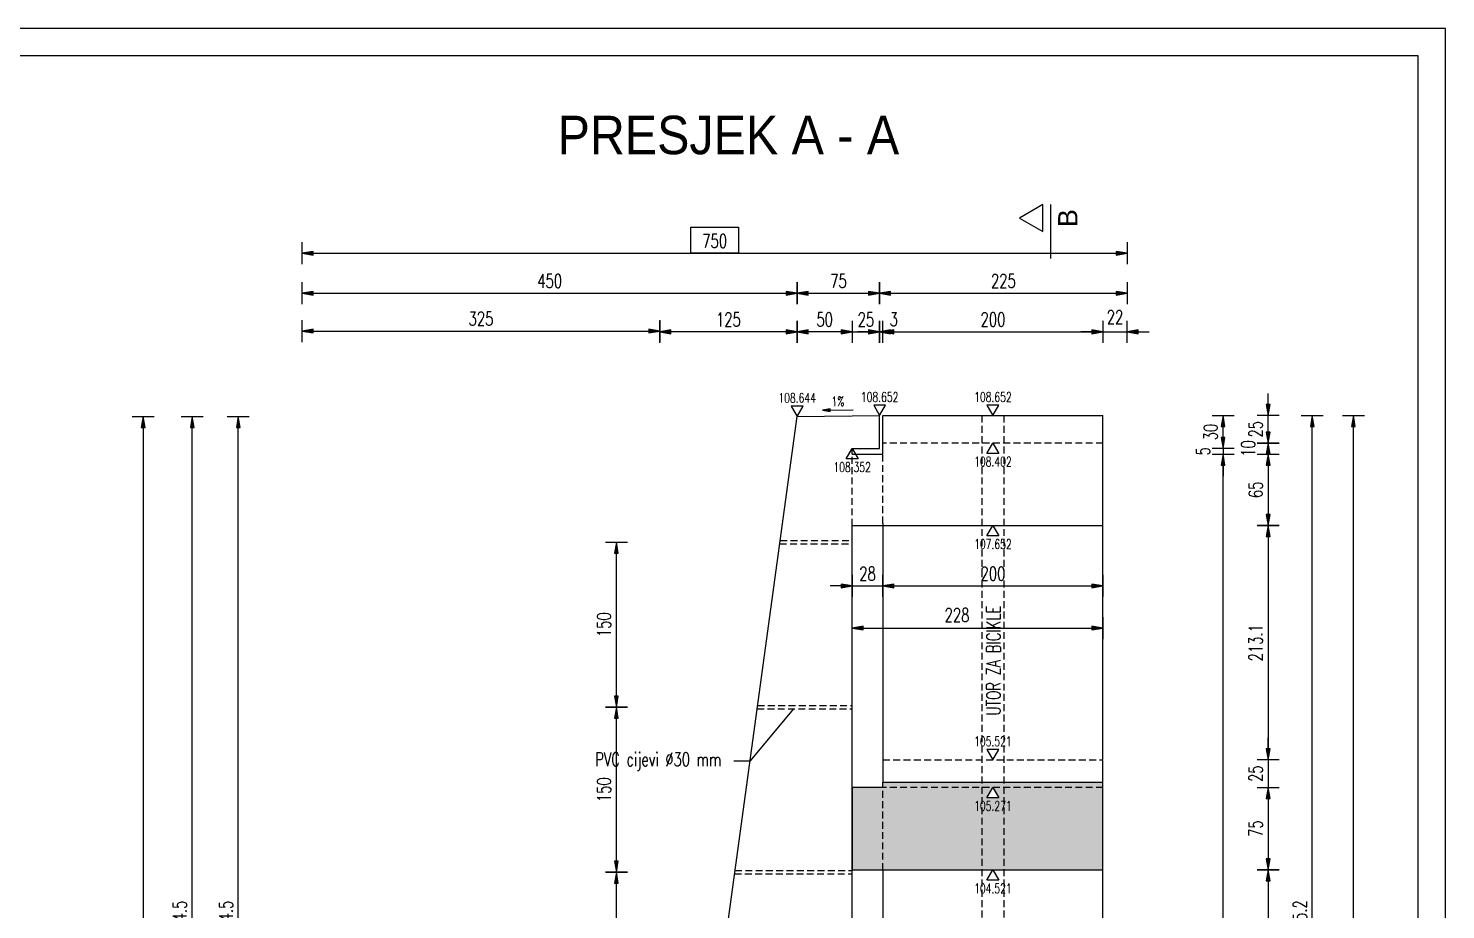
# Model space of a CAD drawing. Extents: x 5880 to 13065, y 60271 to 65757.
# Drawn here: x 11777 to 13065, y 64956 to 65757 of the extents above; entities that cross this region are included whole.
import ezdxf
from ezdxf.enums import TextEntityAlignment as Align

# ---------------------------------------------------------------- set-up
doc = ezdxf.new("R2010")
doc.units = 0
doc.header["$LTSCALE"] = 50
doc.header["$PDMODE"] = 34
doc.header["$PDSIZE"] = 5
doc.linetypes.add('HIDDEN', pattern=[9.525, 6.35, -3.175])
doc.linetypes.add('HIDDEN2', pattern=[0.1875, 0.125, -0.0625])
doc.layers.get('DEFPOINTS').update_dxf_attribs({"linetype": 'CONTINUOUS'})
for name, color, linetype in [('BETON', 7, 'CONTINUOUS'), ('BETON TANKO', 40, 'CONTINUOUS'), ('KOTE', 4, 'CONTINUOUS'), ('NEVIDLJIVO', 9, 'HIDDEN2'), ('TANKO', 8, 'CONTINUOUS'), ('TEKST', 7, 'CONTINUOUS')]:
    doc.layers.add(name, color=color, linetype=linetype)
doc.styles.add('KOTE', font='romans.shx', dxfattribs={"width": 0.7})
doc.styles.add('NASLOV', font='ARIAL.TTF')
doc.styles.get("Standard").update_dxf_attribs({"font": 'romans.shx', "width": 0.9})
doc.dimstyles.new('M50', dxfattribs={"dimscale": 100, "dimtxt": 0.125, "dimasz": 0.1, "dimexe": 0.4, "dimexo": 2, "dimgap": 0.05, "dimtad": 1, "dimdec": 1, "dimrnd": 0.01, "dimdsep": 46, "dimtxsty": 'KOTE', "dimblk1": 'S', "dimblk2": 'S', "dimsah": 1, "dimcen": 0.4, "dimdle": 0.4, "dimse1": 1, "dimse2": 1, "dimclrd": 8, "dimclre": 251, "dimclrt": 4, "dimadec": 0, "dimazin": 0, "dimtfac": 1, "dimtdec": 1, "dimtmove": 2, "dimatfit": 3, "dimldrblk": 'S', "dimfxl": 0, "dimtvp": 1, "dimtolj": 1, "dimtzin": 4, "dimarcsym": 0})

# ---------------------------------------------------------------- blocks, each defined once
blk = doc.blocks.new('S')
at = {"layer": 'KOTE', "color": 9}
blk.add_line((0, 1), (0, -1), dxfattribs=at)
blk.add_lwpolyline([(-1, 0.17), (-1, -0.17), (0, 0)], close=True, dxfattribs=at)
at = {"layer": 'KOTE', "color": 9, "linetype": 'ByBlock'}
blk.add_solid([(-1, 0.17), (-1, -0.17), (0, 0)], dxfattribs=at)
blk = doc.blocks.new('*D106')
at = {"layer": 'DEFPOINTS', "color": 0}
for p in [(12553.7, 65370.1), (12862.9, 65370.1), (12775.7, 64489.9)]:
    blk.add_point(p, dxfattribs=at)
at = {"layer": 'TANKO', "color": 8, "lineweight": -2}
blk.add_line((12862.9, 64499.9), (12862.9, 65360.1), dxfattribs=at)
at = {"layer": 'TANKO', "color": 8, "lineweight": -2, "xscale": 10, "yscale": 10, "zscale": 10}
for p, rotation in [((12862.9, 65370.1), 90), ((12862.9, 64489.9), 270)]:
    blk.add_blockref('S', p, dxfattribs=dict(at, rotation=rotation))
at = {"layer": 'TANKO', "color": 4, "insert": (12851.7, 64930), "char_height": 12.5, "attachment_point": 5, "rotation": 90, "style": 'KOTE'}
blk.add_mtext('\\A1;880.2', dxfattribs=at)
blk = doc.blocks.new('*D107')
at = {"layer": 'DEFPOINTS', "color": 0}
for p in [(12550.7, 65405.1), (12862.9, 65405.1), (12550.7, 65375.1)]:
    blk.add_point(p, dxfattribs=at)
at = {"layer": 'TANKO', "color": 8, "lineweight": -2}
blk.add_line((12862.9, 65385.1), (12862.9, 65395.1), dxfattribs=at)
at = {"layer": 'TANKO', "color": 8, "lineweight": -2, "xscale": 10, "yscale": 10, "zscale": 10}
for p, rotation in [((12862.9, 65405.1), 90), ((12862.9, 65375.1), 270)]:
    blk.add_blockref('S', p, dxfattribs=dict(at, rotation=rotation))
at = {"layer": 'TANKO', "color": 4, "insert": (12851.7, 65390.1), "char_height": 12.5, "attachment_point": 5, "rotation": 90, "style": 'KOTE'}
blk.add_mtext('\\A1;30', dxfattribs=at)
blk = doc.blocks.new('*D108')
at = {"layer": 'DEFPOINTS', "color": 0}
for p in [(12350.7, 65481.9), (12350.7, 64489.9), (12025.7, 64474.9)]:
    blk.add_point(p, dxfattribs=at)
at = {"layer": 'TANKO', "color": 8, "lineweight": -2}
blk.add_line((12035.7, 65481.9), (12340.7, 65481.9), dxfattribs=at)
at = {"layer": 'TANKO', "color": 8, "lineweight": -2, "xscale": 10, "yscale": 10, "zscale": 10, "rotation": 180}
blk.add_blockref('S', (12025.7, 65481.9), dxfattribs=at)
at = {"layer": 'TANKO', "color": 8, "lineweight": -2, "xscale": 10, "yscale": 10, "zscale": 10}
blk.add_blockref('S', (12350.7, 65481.9), dxfattribs=at)
at = {"layer": 'TANKO', "color": 4, "insert": (12188.2, 65493.1), "char_height": 12.5, "attachment_point": 5, "style": 'KOTE'}
blk.add_mtext('\\A1;325', dxfattribs=at)
blk = doc.blocks.new('*D109')
at = {"layer": 'DEFPOINTS', "color": 0}
for p in [(12550.7, 65481.2), (12550.7, 65405.1), (12525.7, 65375.1)]:
    blk.add_point(p, dxfattribs=at)
at = {"layer": 'TANKO', "color": 8, "lineweight": -2}
for p, q in [((12515.7, 65481.2), (12505.7, 65481.2)), ((12525.7, 65481.2), (12550.7, 65481.2)), ((12560.7, 65481.2), (12570.7, 65481.2))]:
    blk.add_line(p, q, dxfattribs=at)
at = {"layer": 'TANKO', "color": 8, "lineweight": -2, "xscale": 10, "yscale": 10, "zscale": 10}
blk.add_blockref('S', (12525.7, 65481.2), dxfattribs=at)
at = {"layer": 'TANKO', "color": 8, "lineweight": -2, "xscale": 10, "yscale": 10, "zscale": 10, "rotation": 180}
blk.add_blockref('S', (12550.7, 65481.2), dxfattribs=at)
at = {"layer": 'TANKO', "color": 4, "insert": (12538.2, 65492.4), "char_height": 12.5, "attachment_point": 5, "style": 'KOTE'}
blk.add_mtext('\\A1;25', dxfattribs=at)
blk = doc.blocks.new('*D110')
at = {"layer": 'DEFPOINTS', "color": 0}
for p in [(12553.7, 65481.2), (12550.7, 65405.1), (12553.7, 65405.1)]:
    blk.add_point(p, dxfattribs=at)
at = {"layer": 'TANKO', "color": 8, "lineweight": -2}
for p, q in [((12540.7, 65481.2), (12530.7, 65481.2)), ((12550.7, 65481.2), (12553.7, 65481.2)), ((12563.7, 65481.2), (12573.7, 65481.2))]:
    blk.add_line(p, q, dxfattribs=at)
at = {"layer": 'TANKO', "color": 8, "lineweight": -2, "xscale": 10, "yscale": 10, "zscale": 10}
blk.add_blockref('S', (12550.7, 65481.2), dxfattribs=at)
at = {"layer": 'TANKO', "color": 8, "lineweight": -2, "xscale": 10, "yscale": 10, "zscale": 10, "rotation": 180}
blk.add_blockref('S', (12553.7, 65481.2), dxfattribs=at)
at = {"layer": 'TANKO', "color": 4, "insert": (12563.5, 65492.6), "char_height": 12.5, "attachment_point": 5, "style": 'KOTE'}
blk.add_mtext('\\A1;3', dxfattribs=at)
blk = doc.blocks.new('*D114')
at = {"layer": 'DEFPOINTS', "color": 0}
for p in [(12775.7, 65552.6), (12775.7, 64489.9), (12025.7, 64474.9)]:
    blk.add_point(p, dxfattribs=at)
at = {"layer": 'TANKO', "color": 8, "lineweight": -2}
blk.add_line((12035.7, 65552.6), (12765.7, 65552.6), dxfattribs=at)
at = {"layer": 'TANKO', "color": 8, "lineweight": -2, "xscale": 10, "yscale": 10, "zscale": 10, "rotation": 180}
blk.add_blockref('S', (12025.7, 65552.6), dxfattribs=at)
at = {"layer": 'TANKO', "color": 8, "lineweight": -2, "xscale": 10, "yscale": 10, "zscale": 10}
blk.add_blockref('S', (12775.7, 65552.6), dxfattribs=at)
at = {"layer": 'TANKO', "color": 4, "insert": (12400.7, 65563.8), "char_height": 12.5, "attachment_point": 5, "style": 'KOTE'}
blk.add_mtext('\\A1;750', dxfattribs=at)
blk = doc.blocks.new('*D116')
at = {"layer": 'DEFPOINTS', "color": 0}
for p in [(12475.7, 65481.2), (12475.7, 65404.3), (12525.7, 65375.1)]:
    blk.add_point(p, dxfattribs=at)
at = {"layer": 'TANKO', "color": 8, "lineweight": -2}
blk.add_line((12515.7, 65481.2), (12485.7, 65481.2), dxfattribs=at)
at = {"layer": 'TANKO', "color": 8, "lineweight": -2, "xscale": 10, "yscale": 10, "zscale": 10, "rotation": 180}
blk.add_blockref('S', (12475.7, 65481.2), dxfattribs=at)
at = {"layer": 'TANKO', "color": 8, "lineweight": -2, "xscale": 10, "yscale": 10, "zscale": 10}
blk.add_blockref('S', (12525.7, 65481.2), dxfattribs=at)
at = {"layer": 'TANKO', "color": 4, "insert": (12500.7, 65492.4), "char_height": 12.5, "attachment_point": 5, "style": 'KOTE'}
blk.add_mtext('\\A1;50', dxfattribs=at)
blk = doc.blocks.new('*D117')
at = {"layer": 'DEFPOINTS', "color": 0}
for p in [(12350.7, 65481.2), (12475.7, 65404.3), (12350.7, 64489.9)]:
    blk.add_point(p, dxfattribs=at)
at = {"layer": 'TANKO', "color": 8, "lineweight": -2}
blk.add_line((12465.7, 65481.2), (12360.7, 65481.2), dxfattribs=at)
at = {"layer": 'TANKO', "color": 8, "lineweight": -2, "xscale": 10, "yscale": 10, "zscale": 10, "rotation": 180}
blk.add_blockref('S', (12350.7, 65481.2), dxfattribs=at)
at = {"layer": 'TANKO', "color": 8, "lineweight": -2, "xscale": 10, "yscale": 10, "zscale": 10}
blk.add_blockref('S', (12475.7, 65481.2), dxfattribs=at)
at = {"layer": 'TANKO', "color": 4, "insert": (12413.2, 65492.4), "char_height": 12.5, "attachment_point": 5, "style": 'KOTE'}
blk.add_mtext('\\A1;125', dxfattribs=at)
blk = doc.blocks.new('STR')
at = {"layer": 'KOTE', "color": 9}
blk.add_lwpolyline([(-1, 0.17), (-1, -0.17), (0, 0)], close=True, dxfattribs=at)
at = {"layer": 'KOTE', "color": 9, "linetype": 'ByBlock'}
blk.add_solid([(-1, 0.17), (-1, -0.17), (0, 0)], dxfattribs=at)
blk = doc.blocks.new('*D118')
at = {"layer": 'DEFPOINTS', "color": 0}
for p in [(12550.7, 65405.1), (12903.9, 65405.1), (12753.7, 65380.1)]:
    blk.add_point(p, dxfattribs=at)
at = {"layer": 'TANKO', "color": 8, "lineweight": -2}
for p, q in [((12903.9, 65415.1), (12903.9, 65425.1)), ((12903.9, 65380.1), (12903.9, 65405.1)), ((12903.9, 65370.1), (12903.9, 65360.1))]:
    blk.add_line(p, q, dxfattribs=at)
at = {"layer": 'TANKO', "color": 8, "lineweight": -2, "xscale": 10, "yscale": 10, "zscale": 10}
for p, rotation in [((12903.9, 65405.1), 270), ((12903.9, 65380.1), 90)]:
    blk.add_blockref('S', p, dxfattribs=dict(at, rotation=rotation))
at = {"layer": 'TANKO', "color": 4, "insert": (12892.6, 65392.6), "char_height": 12.5, "attachment_point": 5, "rotation": 90, "style": 'KOTE'}
blk.add_mtext('\\A1;25', dxfattribs=at)
blk = doc.blocks.new('GKOT')
at = {"layer": 'TANKO'}
blk.add_lwpolyline([(0, 0), (0.155, 0.268), (-0.155, 0.268)], close=True, dxfattribs=at)
at = {"layer": 'KOTE', "style": 'KOTE', "width": 0.7}
blk.add_attdef('KOTA', text='', height=0.25, dxfattribs=at).set_placement((0, 0.482), align=Align.MIDDLE)
blk = doc.blocks.new('*D181')
at = {"layer": 'DEFPOINTS', "color": 0}
for p in [(12553.7, 65370.1), (12753.7, 65305.1), (12903.9, 65305.1)]:
    blk.add_point(p, dxfattribs=at)
at = {"layer": 'TANKO', "color": 8, "lineweight": -2}
blk.add_line((12903.9, 65360.1), (12903.9, 65315.1), dxfattribs=at)
at = {"layer": 'TANKO', "color": 8, "lineweight": -2, "xscale": 10, "yscale": 10, "zscale": 10}
for p, rotation in [((12903.9, 65370.1), 90), ((12903.9, 65305.1), 270)]:
    blk.add_blockref('S', p, dxfattribs=dict(at, rotation=rotation))
at = {"layer": 'TANKO', "color": 4, "insert": (12892.6, 65337.6), "char_height": 12.5, "attachment_point": 5, "rotation": 90, "style": 'KOTE'}
blk.add_mtext('\\A1;65', dxfattribs=at)
blk = doc.blocks.new('*D182')
at = {"layer": 'DEFPOINTS', "color": 0}
for p in [(12753.7, 65305.1), (12753.7, 65092), (12903.9, 65092)]:
    blk.add_point(p, dxfattribs=at)
at = {"layer": 'TANKO', "color": 8, "lineweight": -2}
blk.add_line((12903.9, 65295.1), (12903.9, 65102), dxfattribs=at)
at = {"layer": 'TANKO', "color": 8, "lineweight": -2, "xscale": 10, "yscale": 10, "zscale": 10}
for p, rotation in [((12903.9, 65305.1), 90), ((12903.9, 65092), 270)]:
    blk.add_blockref('S', p, dxfattribs=dict(at, rotation=rotation))
at = {"layer": 'TANKO', "color": 4, "insert": (12892.6, 65198.5), "char_height": 12.5, "attachment_point": 5, "rotation": 90, "style": 'KOTE'}
blk.add_mtext('\\A1;213.1', dxfattribs=at)
blk = doc.blocks.new('*D183')
at = {"layer": 'DEFPOINTS', "color": 0}
for p in [(12753.7, 65092), (12753.7, 65067), (12903.9, 65067)]:
    blk.add_point(p, dxfattribs=at)
at = {"layer": 'TANKO', "color": 8, "lineweight": -2}
for p, q in [((12903.9, 65102), (12903.9, 65112)), ((12903.9, 65092), (12903.9, 65067)), ((12903.9, 65057), (12903.9, 65047))]:
    blk.add_line(p, q, dxfattribs=at)
at = {"layer": 'TANKO', "color": 8, "lineweight": -2, "xscale": 10, "yscale": 10, "zscale": 10}
for p, rotation in [((12903.9, 65092), 270), ((12903.9, 65067), 90)]:
    blk.add_blockref('S', p, dxfattribs=dict(at, rotation=rotation))
at = {"layer": 'TANKO', "color": 4, "insert": (12892.6, 65079.5), "char_height": 12.5, "attachment_point": 5, "rotation": 90, "style": 'KOTE'}
blk.add_mtext('\\A1;25', dxfattribs=at)
blk = doc.blocks.new('*D184')
at = {"layer": 'DEFPOINTS', "color": 0}
for p in [(12753.7, 65067), (12753.7, 64992), (12903.9, 64992)]:
    blk.add_point(p, dxfattribs=at)
at = {"layer": 'TANKO', "color": 8, "lineweight": -2}
blk.add_line((12903.9, 65057), (12903.9, 65002), dxfattribs=at)
at = {"layer": 'TANKO', "color": 8, "lineweight": -2, "xscale": 10, "yscale": 10, "zscale": 10}
for p, rotation in [((12903.9, 65067), 90), ((12903.9, 64992), 270)]:
    blk.add_blockref('S', p, dxfattribs=dict(at, rotation=rotation))
at = {"layer": 'TANKO', "color": 4, "insert": (12892.6, 65029.5), "char_height": 12.5, "attachment_point": 5, "rotation": 90, "style": 'KOTE'}
blk.add_mtext('\\A1;75', dxfattribs=at)
blk = doc.blocks.new('*D185')
at = {"layer": 'DEFPOINTS', "color": 0}
for p in [(12753.7, 64992), (12753.7, 64777), (12903.9, 64777)]:
    blk.add_point(p, dxfattribs=at)
at = {"layer": 'TANKO', "color": 8, "lineweight": -2}
blk.add_line((12903.9, 64982), (12903.9, 64787), dxfattribs=at)
at = {"layer": 'TANKO', "color": 8, "lineweight": -2, "xscale": 10, "yscale": 10, "zscale": 10}
for p, rotation in [((12903.9, 64992), 90), ((12903.9, 64777), 270)]:
    blk.add_blockref('S', p, dxfattribs=dict(at, rotation=rotation))
at = {"layer": 'TANKO', "color": 4, "insert": (12892.6, 64884.5), "char_height": 12.5, "attachment_point": 5, "rotation": 90, "style": 'KOTE'}
blk.add_mtext('\\A1;215', dxfattribs=at)
blk = doc.blocks.new('*D190')
at = {"layer": 'DEFPOINTS', "color": 0}
for p in [(12753.7, 65405.1), (12944, 65405.1), (12775.7, 64489.9)]:
    blk.add_point(p, dxfattribs=at)
at = {"layer": 'TANKO', "color": 8, "lineweight": -2}
blk.add_line((12944, 64499.9), (12944, 65395.1), dxfattribs=at)
at = {"layer": 'TANKO', "color": 8, "lineweight": -2, "xscale": 10, "yscale": 10, "zscale": 10}
for p, rotation in [((12944, 65405.1), 90), ((12944, 64489.9), 270)]:
    blk.add_blockref('S', p, dxfattribs=dict(at, rotation=rotation))
at = {"layer": 'TANKO', "color": 4, "insert": (12932.8, 64947.5), "char_height": 12.5, "attachment_point": 5, "rotation": 90, "style": 'KOTE'}
blk.add_mtext('\\A1;915.2', dxfattribs=at)
blk = doc.blocks.new('*D191')
at = {"layer": 'DEFPOINTS', "color": 0}
for p in [(11967.6, 65404.3), (12475.7, 65404.3), (12350.7, 64489.9)]:
    blk.add_point(p, dxfattribs=at)
at = {"layer": 'TANKO', "color": 8, "lineweight": -2}
blk.add_line((11967.6, 64499.9), (11967.6, 65394.3), dxfattribs=at)
at = {"layer": 'TANKO', "color": 8, "lineweight": -2, "xscale": 10, "yscale": 10, "zscale": 10}
for p, rotation in [((11967.6, 65404.3), 90), ((11967.6, 64489.9), 270)]:
    blk.add_blockref('S', p, dxfattribs=dict(at, rotation=rotation))
at = {"layer": 'TANKO', "color": 4, "insert": (11956.4, 64947.1), "char_height": 12.5, "attachment_point": 5, "rotation": 90, "style": 'KOTE'}
blk.add_mtext('\\A1;914.5', dxfattribs=at)
blk = doc.blocks.new('*D192')
at = {"layer": 'DEFPOINTS', "color": 0}
for p in [(11925.7, 65404.3), (12475.7, 65404.3), (12350.7, 64489.9)]:
    blk.add_point(p, dxfattribs=at)
at = {"layer": 'TANKO', "color": 8, "lineweight": -2}
blk.add_line((11925.7, 64499.9), (11925.7, 65394.3), dxfattribs=at)
at = {"layer": 'TANKO', "color": 8, "lineweight": -2, "xscale": 10, "yscale": 10, "zscale": 10}
for p, rotation in [((11925.7, 65404.3), 90), ((11925.7, 64489.9), 270)]:
    blk.add_blockref('S', p, dxfattribs=dict(at, rotation=rotation))
at = {"layer": 'TANKO', "color": 4, "insert": (11914.4, 64947.1), "char_height": 12.5, "attachment_point": 5, "rotation": 90, "style": 'KOTE'}
blk.add_mtext('\\A1;914.5', dxfattribs=at)
blk = doc.blocks.new('*D193')
at = {"layer": 'DEFPOINTS', "color": 0}
for p in [(12553.7, 65370.1), (12753.7, 65380.1), (12903.9, 65370.1)]:
    blk.add_point(p, dxfattribs=at)
at = {"layer": 'TANKO', "color": 8, "lineweight": -2}
for p, q in [((12903.9, 65390.1), (12903.9, 65400.1)), ((12903.9, 65380.1), (12903.9, 65370.1)), ((12903.9, 65360.1), (12903.9, 65350.1))]:
    blk.add_line(p, q, dxfattribs=at)
at = {"layer": 'TANKO', "color": 8, "lineweight": -2, "xscale": 10, "yscale": 10, "zscale": 10}
for p, rotation in [((12903.9, 65380.1), 270), ((12903.9, 65370.1), 90)]:
    blk.add_blockref('S', p, dxfattribs=dict(at, rotation=rotation))
at = {"layer": 'TANKO', "color": 4, "insert": (12885.7, 65375.1), "char_height": 12.5, "attachment_point": 5, "rotation": 90, "style": 'KOTE'}
blk.add_mtext('\\A1;10', dxfattribs=at)
blk = doc.blocks.new('*D194')
at = {"layer": 'DEFPOINTS', "color": 0}
for p in [(12550.7, 65375.1), (12553.7, 65370.1), (12862.9, 65370.1)]:
    blk.add_point(p, dxfattribs=at)
at = {"layer": 'TANKO', "color": 8, "lineweight": -2}
for p, q in [((12862.9, 65385.1), (12862.9, 65395.1)), ((12862.9, 65375.1), (12862.9, 65370.1)), ((12862.9, 65360.1), (12862.9, 65350.1))]:
    blk.add_line(p, q, dxfattribs=at)
at = {"layer": 'TANKO', "color": 8, "lineweight": -2, "xscale": 10, "yscale": 10, "zscale": 10}
for p, rotation in [((12862.9, 65375.1), 270), ((12862.9, 65370.1), 90)]:
    blk.add_blockref('S', p, dxfattribs=dict(at, rotation=rotation))
at = {"layer": 'TANKO', "color": 4, "insert": (12844.7, 65372.6), "char_height": 12.5, "attachment_point": 5, "rotation": 90, "style": 'KOTE'}
blk.add_mtext('\\A1;5', dxfattribs=at)
blk = doc.blocks.new('*D197')
at = {"layer": 'DEFPOINTS', "color": 0}
for p in [(12525.7, 65225.6), (12753.7, 65225.6), (12753.7, 65211.9)]:
    blk.add_point(p, dxfattribs=at)
at = {"layer": 'TANKO', "color": 8, "lineweight": -2}
blk.add_line((12535.7, 65211.9), (12743.7, 65211.9), dxfattribs=at)
at = {"layer": 'TANKO', "color": 8, "lineweight": -2, "xscale": 10, "yscale": 10, "zscale": 10, "rotation": 180}
blk.add_blockref('S', (12525.7, 65211.9), dxfattribs=at)
at = {"layer": 'TANKO', "color": 8, "lineweight": -2, "xscale": 10, "yscale": 10, "zscale": 10}
blk.add_blockref('S', (12753.7, 65211.9), dxfattribs=at)
at = {"layer": 'TANKO', "color": 4, "insert": (12621, 65223.7), "char_height": 12.5, "attachment_point": 5, "style": 'KOTE'}
blk.add_mtext('\\A1;228', dxfattribs=at)
blk = doc.blocks.new('*D202')
at = {"layer": 'DEFPOINTS', "color": 0}
for p in [(12475.7, 65516.3), (12475.7, 65404.3), (12025.7, 64474.9)]:
    blk.add_point(p, dxfattribs=at)
at = {"layer": 'TANKO', "color": 8, "lineweight": -2}
blk.add_line((12035.7, 65516.3), (12465.7, 65516.3), dxfattribs=at)
at = {"layer": 'TANKO', "color": 8, "lineweight": -2, "xscale": 10, "yscale": 10, "zscale": 10, "rotation": 180}
blk.add_blockref('S', (12025.7, 65516.3), dxfattribs=at)
at = {"layer": 'TANKO', "color": 8, "lineweight": -2, "xscale": 10, "yscale": 10, "zscale": 10}
blk.add_blockref('S', (12475.7, 65516.3), dxfattribs=at)
at = {"layer": 'TANKO', "color": 4, "insert": (12250.7, 65527.5), "char_height": 12.5, "attachment_point": 5, "style": 'KOTE'}
blk.add_mtext('\\A1;450', dxfattribs=at)
blk = doc.blocks.new('*D203')
at = {"layer": 'DEFPOINTS', "color": 0}
for p in [(12775.7, 65516.3), (12550.7, 65405.1), (12775.7, 64489.9)]:
    blk.add_point(p, dxfattribs=at)
at = {"layer": 'TANKO', "color": 8, "lineweight": -2}
blk.add_line((12560.7, 65516.3), (12765.7, 65516.3), dxfattribs=at)
at = {"layer": 'TANKO', "color": 8, "lineweight": -2, "xscale": 10, "yscale": 10, "zscale": 10, "rotation": 180}
blk.add_blockref('S', (12550.7, 65516.3), dxfattribs=at)
at = {"layer": 'TANKO', "color": 8, "lineweight": -2, "xscale": 10, "yscale": 10, "zscale": 10}
blk.add_blockref('S', (12775.7, 65516.3), dxfattribs=at)
at = {"layer": 'TANKO', "color": 4, "insert": (12663.2, 65527.5), "char_height": 12.5, "attachment_point": 5, "style": 'KOTE'}
blk.add_mtext('\\A1;225', dxfattribs=at)
blk = doc.blocks.new('*D204')
at = {"layer": 'DEFPOINTS', "color": 0}
for p in [(12775.7, 65481.2), (12753.7, 65405.1), (12775.7, 64489.9)]:
    blk.add_point(p, dxfattribs=at)
at = {"layer": 'TANKO', "color": 8, "lineweight": -2}
for p, q in [((12743.7, 65481.2), (12733.7, 65481.2)), ((12753.7, 65481.2), (12775.7, 65481.2)), ((12785.7, 65481.2), (12795.7, 65481.2))]:
    blk.add_line(p, q, dxfattribs=at)
at = {"layer": 'TANKO', "color": 8, "lineweight": -2, "xscale": 10, "yscale": 10, "zscale": 10}
blk.add_blockref('S', (12753.7, 65481.2), dxfattribs=at)
at = {"layer": 'TANKO', "color": 8, "lineweight": -2, "xscale": 10, "yscale": 10, "zscale": 10, "rotation": 180}
blk.add_blockref('S', (12775.7, 65481.2), dxfattribs=at)
at = {"layer": 'TANKO', "color": 4, "insert": (12764.7, 65494.7), "char_height": 12.5, "attachment_point": 5, "style": 'KOTE'}
blk.add_mtext('\\A1;22', dxfattribs=at)
blk = doc.blocks.new('*D205')
at = {"layer": 'DEFPOINTS', "color": 0}
for p in [(12753.7, 65481.2), (12553.7, 65405.1), (12753.7, 65405.1)]:
    blk.add_point(p, dxfattribs=at)
at = {"layer": 'TANKO', "color": 8, "lineweight": -2}
blk.add_line((12563.7, 65481.2), (12743.7, 65481.2), dxfattribs=at)
at = {"layer": 'TANKO', "color": 8, "lineweight": -2, "xscale": 10, "yscale": 10, "zscale": 10, "rotation": 180}
blk.add_blockref('S', (12553.7, 65481.2), dxfattribs=at)
at = {"layer": 'TANKO', "color": 8, "lineweight": -2, "xscale": 10, "yscale": 10, "zscale": 10}
blk.add_blockref('S', (12753.7, 65481.2), dxfattribs=at)
at = {"layer": 'TANKO', "color": 4, "insert": (12653.7, 65492.4), "char_height": 12.5, "attachment_point": 5, "style": 'KOTE'}
blk.add_mtext('\\A1;200', dxfattribs=at)
blk = doc.blocks.new('*D206')
at = {"layer": 'DEFPOINTS', "color": 0}
for p in [(12553.7, 65270.7), (12553.7, 65250.2), (12525.7, 65240)]:
    blk.add_point(p, dxfattribs=at)
at = {"layer": 'TANKO', "color": 8, "lineweight": -2}
for p, q in [((12515.7, 65250.2), (12505.7, 65250.2)), ((12525.7, 65250.2), (12553.7, 65250.2)), ((12563.7, 65250.2), (12573.7, 65250.2))]:
    blk.add_line(p, q, dxfattribs=at)
at = {"layer": 'TANKO', "color": 8, "lineweight": -2, "xscale": 10, "yscale": 10, "zscale": 10}
blk.add_blockref('S', (12525.7, 65250.2), dxfattribs=at)
at = {"layer": 'TANKO', "color": 8, "lineweight": -2, "xscale": 10, "yscale": 10, "zscale": 10, "rotation": 180}
blk.add_blockref('S', (12553.7, 65250.2), dxfattribs=at)
at = {"layer": 'TANKO', "color": 4, "insert": (12539.7, 65261.4), "char_height": 12.5, "attachment_point": 5, "style": 'KOTE'}
blk.add_mtext('\\A1;28', dxfattribs=at)
blk = doc.blocks.new('*D207')
at = {"layer": 'DEFPOINTS', "color": 0}
for p in [(12553.7, 65270.7), (12753.7, 65277.4), (12753.7, 65250.2)]:
    blk.add_point(p, dxfattribs=at)
at = {"layer": 'TANKO', "color": 8, "lineweight": -2}
blk.add_line((12563.7, 65250.2), (12743.7, 65250.2), dxfattribs=at)
at = {"layer": 'TANKO', "color": 8, "lineweight": -2, "xscale": 10, "yscale": 10, "zscale": 10, "rotation": 180}
blk.add_blockref('S', (12553.7, 65250.2), dxfattribs=at)
at = {"layer": 'TANKO', "color": 8, "lineweight": -2, "xscale": 10, "yscale": 10, "zscale": 10}
blk.add_blockref('S', (12753.7, 65250.2), dxfattribs=at)
at = {"layer": 'TANKO', "color": 4, "insert": (12653.7, 65261.4), "char_height": 12.5, "attachment_point": 5, "style": 'KOTE'}
blk.add_mtext('\\A1;200', dxfattribs=at)
blk = doc.blocks.new('*D208')
at = {"layer": 'DEFPOINTS', "color": 0}
for p in [(12475.7, 65404.3), (11881.1, 64289.9), (12015.7, 64289.9)]:
    blk.add_point(p, dxfattribs=at)
at = {"layer": 'TANKO', "color": 8, "lineweight": -2}
blk.add_line((11881.1, 65394.3), (11881.1, 64299.9), dxfattribs=at)
at = {"layer": 'TANKO', "color": 8, "lineweight": -2, "xscale": 10, "yscale": 10, "zscale": 10}
for p, rotation in [((11881.1, 65404.3), 90), ((11881.1, 64289.9), 270)]:
    blk.add_blockref('S', p, dxfattribs=dict(at, rotation=rotation))
at = {"layer": 'TANKO', "color": 4, "insert": (11869.8, 64847.1), "char_height": 12.5, "attachment_point": 5, "rotation": 90, "style": 'KOTE'}
blk.add_mtext('\\A1;1114.5', dxfattribs=at)
blk = doc.blocks.new('*D209')
at = {"layer": 'DEFPOINTS', "color": 0}
for p in [(12753.7, 65405.1), (12981.4, 65405.1), (12725.7, 64289.9)]:
    blk.add_point(p, dxfattribs=at)
at = {"layer": 'TANKO', "color": 8, "lineweight": -2}
blk.add_line((12981.4, 64299.9), (12981.4, 65395.1), dxfattribs=at)
at = {"layer": 'TANKO', "color": 8, "lineweight": -2, "xscale": 10, "yscale": 10, "zscale": 10}
for p, rotation in [((12981.4, 65405.1), 90), ((12981.4, 64289.9), 270)]:
    blk.add_blockref('S', p, dxfattribs=dict(at, rotation=rotation))
at = {"layer": 'TANKO', "color": 4, "insert": (12970.1, 64847.5), "char_height": 12.5, "attachment_point": 5, "rotation": 90, "style": 'KOTE'}
blk.add_mtext('\\A1;1115.2', dxfattribs=at)
blk = doc.blocks.new('*D579')
at = {"layer": 'DEFPOINTS', "color": 0}
for p in [(12550.7, 65516.3), (12475.7, 65404.3), (12550.7, 65405.1)]:
    blk.add_point(p, dxfattribs=at)
at = {"layer": 'TANKO', "color": 8, "lineweight": -2}
blk.add_line((12485.7, 65516.3), (12540.7, 65516.3), dxfattribs=at)
at = {"layer": 'TANKO', "color": 8, "lineweight": -2, "xscale": 10, "yscale": 10, "zscale": 10, "rotation": 180}
blk.add_blockref('S', (12475.7, 65516.3), dxfattribs=at)
at = {"layer": 'TANKO', "color": 8, "lineweight": -2, "xscale": 10, "yscale": 10, "zscale": 10}
blk.add_blockref('S', (12550.7, 65516.3), dxfattribs=at)
at = {"layer": 'TANKO', "color": 4, "insert": (12513.2, 65527.5), "char_height": 12.5, "attachment_point": 5, "style": 'KOTE'}
blk.add_mtext('\\A1;75', dxfattribs=at)
blk = doc.blocks.new('*D613')
at = {"layer": 'DEFPOINTS', "color": 0}
for p in [(12311.4, 64989.9), (12419, 64989.9), (12398.5, 64839.9)]:
    blk.add_point(p, dxfattribs=at)
at = {"layer": 'TANKO', "color": 8, "lineweight": -2}
blk.add_line((12311.4, 64849.9), (12311.4, 64979.9), dxfattribs=at)
at = {"layer": 'TANKO', "color": 8, "lineweight": -2, "xscale": 10, "yscale": 10, "zscale": 10}
for p, rotation in [((12311.4, 64989.9), 90), ((12311.4, 64839.9), 270)]:
    blk.add_blockref('S', p, dxfattribs=dict(at, rotation=rotation))
at = {"layer": 'TANKO', "color": 4, "insert": (12300.1, 64914.9), "char_height": 12.5, "attachment_point": 5, "rotation": 90, "style": 'KOTE'}
blk.add_mtext('\\A1;150', dxfattribs=at)
blk = doc.blocks.new('*D614')
at = {"layer": 'DEFPOINTS', "color": 0}
for p in [(12311.4, 65139.9), (12439.5, 65139.9), (12419, 64989.9)]:
    blk.add_point(p, dxfattribs=at)
at = {"layer": 'TANKO', "color": 8, "lineweight": -2}
blk.add_line((12311.4, 64999.9), (12311.4, 65129.9), dxfattribs=at)
at = {"layer": 'TANKO', "color": 8, "lineweight": -2, "xscale": 10, "yscale": 10, "zscale": 10}
for p, rotation in [((12311.4, 65139.9), 90), ((12311.4, 64989.9), 270)]:
    blk.add_blockref('S', p, dxfattribs=dict(at, rotation=rotation))
at = {"layer": 'TANKO', "color": 4, "insert": (12300.1, 65064.9), "char_height": 12.5, "attachment_point": 5, "rotation": 90, "style": 'KOTE'}
blk.add_mtext('\\A1;150', dxfattribs=at)
blk = doc.blocks.new('*D615')
at = {"layer": 'DEFPOINTS', "color": 0}
for p in [(12311.4, 65289.9), (12460, 65289.9), (12439.5, 65139.9)]:
    blk.add_point(p, dxfattribs=at)
at = {"layer": 'TANKO', "color": 8, "lineweight": -2}
blk.add_line((12311.4, 65149.9), (12311.4, 65279.9), dxfattribs=at)
at = {"layer": 'TANKO', "color": 8, "lineweight": -2, "xscale": 10, "yscale": 10, "zscale": 10}
for p, rotation in [((12311.4, 65289.9), 90), ((12311.4, 65139.9), 270)]:
    blk.add_blockref('S', p, dxfattribs=dict(at, rotation=rotation))
at = {"layer": 'TANKO', "color": 4, "insert": (12300.1, 65214.9), "char_height": 12.5, "attachment_point": 5, "rotation": 90, "style": 'KOTE'}
blk.add_mtext('\\A1;150', dxfattribs=at)

msp = doc.modelspace()

# ---------------------------------------------------------------- hatches: boundary and pattern name
at = {"layer": 'TANKO'}
h = msp.add_hatch(dxfattribs=at)
h.set_pattern_fill('DOTS', color=256, scale=1.5, style=0)
h.set_pattern_definition([(0, (0, -987.6361), (1.190625, 2.38125), [0, -2.38125])])
edge = h.paths.add_edge_path(flags=16)
edge.add_line((12653.68, 65066.98), (12659.09, 65057.61))
edge.add_line((12659.09, 65057.61), (12648.27, 65057.61))
h.paths.add_polyline_path([(12634.72, 65043.56), (12672.64, 65043.56), (12672.64, 65056.68), (12634.72, 65056.68)], flags=24)
h.paths.add_polyline_path([(12525.68, 65066.98), (12525.68, 64991.98), (12753.68, 64991.98), (12753.68, 65071.86), (12553.68, 65071.86), (12553.68, 65066.98)])

# ---------------------------------------------------------------- linework, layer by layer
at = {"layer": 'BETON'}
for p, q in [((12350.68, 64489.86), (12475.68, 65404.3)), ((12475.68, 65404.3), (12550.68, 65405.05)), ((12550.68, 65375.05), (12550.68, 65405.05)), ((12553.68, 65370.05), (12553.68, 65405.05)), ((12553.68, 65405.05), (12753.68, 65405.05)), ((12753.68, 65305.05), (12753.68, 65405.05)), ((12525.68, 65375.05), (12550.68, 65375.05)), ((12525.68, 65370.05), (12525.68, 65375.05)), ((12525.68, 65370.05), (12553.68, 65370.05)), ((12525.68, 64489.86), (12525.68, 65305.05)), ((12525.68, 65305.05), (12753.68, 65305.05)), ((12553.68, 65066.98), (12525.68, 65066.98)), ((12525.68, 65066.98), (12525.68, 64991.98)), ((12553.68, 65071.86), (12753.68, 65071.86)), ((12553.68, 65066.98), (12553.68, 65071.86)), ((12753.68, 64991.98), (12753.68, 65071.86)), ((12525.68, 64991.98), (12753.68, 64991.98))]:
    msp.add_line(p, q, dxfattribs=at)
for points in [[(5965.91, 63020.31), (13065.28, 63020.31), (13065.28, 65757.1), (5965.91, 65757.1)], [(6090.91, 63045.31), (13040.28, 63045.31), (13040.28, 65732.1), (6090.91, 65732.1)]]:
    msp.add_lwpolyline(points, close=True, dxfattribs=at)
at = {"layer": 'BETON TANKO'}
for p, q in [((12553.68, 65306.98), (12553.68, 65071.86)), ((12753.68, 65071.86), (12753.68, 65306.98)), ((12553.68, 64991.98), (12553.68, 64756.86)), ((12753.68, 64756.86), (12753.68, 64991.98))]:
    msp.add_line(p, q, dxfattribs=at)
msp.add_lwpolyline([(12422.3, 65576.43), (12422.3, 65552.58), (12379.06, 65552.58), (12379.06, 65576.43)], close=True, dxfattribs=at)
at = {"layer": 'NEVIDLJIVO'}
for p, q in [((12643.68, 65405.05), (12643.68, 64536.98)), ((12663.68, 65405.05), (12663.68, 64536.98)), ((12525.68, 65305.05), (12525.68, 65370.05)), ((12753.68, 65380.05), (12553.68, 65380.05)), ((12553.68, 65306.98), (12553.68, 65370.05)), ((12459.83, 65288.36), (12525.68, 65288.36)), ((12460.24, 65291.36), (12525.68, 65291.36)), ((12439.33, 65138.36), (12525.68, 65138.36)), ((12439.74, 65141.36), (12525.68, 65141.36)), ((12553.68, 65091.98), (12753.68, 65091.98)), ((12753.68, 65066.98), (12553.68, 65066.98)), ((12553.68, 64991.98), (12553.68, 65066.98)), ((12418.82, 64988.36), (12525.68, 64988.36)), ((12419.23, 64991.36), (12525.68, 64991.36))]:
    msp.add_line(p, q, dxfattribs=at)
at = {"layer": 'TANKO'}
for p, q in [((12498.75, 65409.96), (12526.75, 65410.24)), ((12472.46, 65138.36), (12432.74, 65090.78)), ((12432.74, 65090.78), (12418.23, 65090.78))]:
    msp.add_line(p, q, dxfattribs=at)
at = {"layer": 'TEKST', "linetype": 'HIDDEN'}
msp.add_line((12705.92, 65596.85), (12705.92, 65547.85), dxfattribs=at)
at = {"layer": 'TEKST'}
msp.add_lwpolyline([(12698.92, 65572.35), (12698.92, 65596.85), (12677.71, 65584.6)], close=True, dxfattribs=at)

# ---------------------------------------------------------------- block references
at = {"layer": 'KOTE', "xscale": 7, "yscale": 7, "zscale": 7, "rotation": 180.5729386976856}
msp.add_blockref('STR', (12498.75, 65409.96), dxfattribs=at)
at = {"layer": 'TANKO', "xscale": 35, "yscale": 35, "zscale": 35}
for p, values in [((12475.68, 65404.3), {'KOTA': '108.644'}), ((12550.68, 65405.05), {'KOTA': '108.652'}), ((12653.68, 65405.05), {'KOTA': '108.652'}), ((12653.68, 65091.98), {'KOTA': '105.521'})]:
    msp.add_blockref('GKOT', p, dxfattribs=at).add_auto_attribs(values)
at = {"layer": 'TANKO'}
ref = msp.add_blockref('GKOT', (12525.68, 65375.05), dxfattribs=dict(at, xscale=-35, yscale=35, zscale=35, rotation=180))
ref.add_attrib('KOTA', '108.352', dxfattribs={"layer": 'KOTE', "height": 8.75, "style": 'KOTE', "width": 0.7}).set_placement((12525.68, 65358.19), align=Align.MIDDLE)
ref = msp.add_blockref('GKOT', (12653.68, 65380.05), dxfattribs=dict(at, xscale=-35, yscale=35, zscale=35, rotation=180))
ref.add_attrib('KOTA', '108.402', dxfattribs={"layer": 'KOTE', "height": 8.75, "style": 'KOTE', "width": 0.7}).set_placement((12653.68, 65363.19), align=Align.MIDDLE)
ref = msp.add_blockref('GKOT', (12653.68, 65305.05), dxfattribs=dict(at, xscale=-35, yscale=35, zscale=35, rotation=180))
ref.add_attrib('KOTA', '107.652', dxfattribs={"layer": 'KOTE', "height": 8.75, "style": 'KOTE', "width": 0.7}).set_placement((12653.68, 65288.19), align=Align.MIDDLE)
ref = msp.add_blockref('GKOT', (12653.68, 65066.98), dxfattribs=dict(at, xscale=-35, yscale=35, zscale=35, rotation=180))
ref.add_attrib('KOTA', '105.271', dxfattribs={"layer": 'KOTE', "height": 8.75, "style": 'KOTE', "width": 0.7}).set_placement((12653.68, 65050.12), align=Align.MIDDLE)
ref = msp.add_blockref('GKOT', (12653.68, 64991.98), dxfattribs=dict(at, xscale=-35, yscale=35, zscale=35, rotation=180))
ref.add_attrib('KOTA', '104.521', dxfattribs={"layer": 'KOTE', "height": 8.75, "style": 'KOTE', "width": 0.7}).set_placement((12653.68, 64975.12), align=Align.MIDDLE)

# ---------------------------------------------------------------- texts
at = {"layer": 'KOTE', "style": 'KOTE', "width": 0.7}
for s, height, rotation, p in [('1%', 8.75, 0.57294, (12512.67, 65417.97)), ('UTOR ZA BICIKLE', 12.5, 90, (12654.18, 65182.31))]:
    msp.add_text(s, height=height, rotation=rotation, dxfattribs=at).set_placement(p, align=Align.MIDDLE)
msp.add_text('PVC cijevi %%c30 mm', height=12.5, dxfattribs=at).set_placement((12349.4, 65090.68), align=Align.MIDDLE)
at = {"layer": 'TEKST', "style": 'NASLOV'}
msp.add_text('B', height=17.5, rotation=90, dxfattribs=at).set_placement((12721.67, 65584.6), align=Align.MIDDLE)
at = {"layer": 'TEKST', "insert": (12413.18, 65659.91), "char_height": 35, "attachment_point": 5}
msp.add_mtext('{\\fArial|b0|i0|c238|p34;PRESJEK A - A}', dxfattribs=at)

# ---------------------------------------------------------------- dimensions: what is measured, and where the dimension line sits
at = {"layer": 'TANKO'}
for base, p1, p2, picture, middle in [((12775.68, 65552.58), (12025.68, 64474.86), (12775.68, 64489.86), '*D114', (12400.68, 65563.83)), ((12475.68, 65516.26), (12025.68, 64474.86), (12475.68, 65404.3), '*D202', (12250.68, 65527.51)), ((12550.68, 65516.26), (12475.68, 65404.3), (12550.68, 65405.05), '*D579', (12513.18, 65527.51)), ((12775.68, 65516.26), (12550.68, 65405.05), (12775.68, 64489.86), '*D203', (12663.18, 65527.51)), ((12350.68, 65481.87), (12025.68, 64474.86), (12350.68, 64489.86), '*D108', (12188.18, 65493.12)), ((12350.68, 65481.19), (12475.68, 65404.3), (12350.68, 64489.86), '*D117', (12413.18, 65492.44)), ((12475.68, 65481.19), (12525.68, 65375.05), (12475.68, 65404.3), '*D116', (12500.68, 65492.44)), ((12550.68, 65481.19), (12525.68, 65375.05), (12550.68, 65405.05), '*D109', (12538.18, 65492.44)), ((12753.68, 65481.19), (12553.68, 65405.05), (12753.68, 65405.05), '*D205', (12653.68, 65492.44)), ((12553.68, 65250.19), (12525.68, 65239.98), (12553.68, 65270.69), '*D206', (12539.68, 65261.44)), ((12753.68, 65250.19), (12553.68, 65270.69), (12753.68, 65277.42), '*D207', (12653.68, 65261.44))]:
    dim = msp.add_linear_dim(base=base, p1=p1, p2=p2, dimstyle='M50', dxfattribs=at)
    dim.commit()
    dim.dimension.update_dxf_attribs({"geometry": picture, "text_midpoint": middle})
for base, p1, p2, picture, middle in [((12553.68, 65481.19), (12550.68, 65405.05), (12553.68, 65405.05), '*D110', (12563.52, 65492.61)), ((12775.68, 65481.19), (12753.68, 65405.05), (12775.68, 64489.86), '*D204', (12764.68, 65494.72)), ((12753.68, 65211.89), (12525.68, 65225.57), (12753.68, 65225.57), '*D197', (12621.02, 65223.74))]:
    dim = msp.add_linear_dim(base=base, p1=p1, p2=p2, dimstyle='M50', dxfattribs=at)
    dim.commit()
    dim.dimension.update_dxf_attribs({"geometry": picture, "text_midpoint": middle, "dimtype": 160})
for base, p1, p2, picture, middle in [((12903.9, 65405.05), (12753.68, 65380.05), (12550.68, 65405.05), '*D118', (12892.65, 65392.55)), ((11881.06, 64289.86), (12475.68, 65404.3), (12015.68, 64289.86), '*D208', (11869.81, 64847.08)), ((11925.66, 65404.3), (12350.68, 64489.86), (12475.68, 65404.3), '*D192', (11914.41, 64947.08)), ((11967.64, 65404.3), (12350.68, 64489.86), (12475.68, 65404.3), '*D191', (11956.39, 64947.08)), ((12862.91, 65405.05), (12550.68, 65375.05), (12550.68, 65405.05), '*D107', (12851.66, 65390.05)), ((12981.37, 65405.05), (12725.68, 64289.86), (12753.68, 65405.05), '*D209', (12970.12, 64847.45)), ((12944.05, 65405.05), (12775.68, 64489.86), (12753.68, 65405.05), '*D190', (12932.8, 64947.45)), ((12862.91, 65370.05), (12775.68, 64489.86), (12553.68, 65370.05), '*D106', (12851.66, 64929.95)), ((12903.9, 65305.05), (12553.68, 65370.05), (12753.68, 65305.05), '*D181', (12892.65, 65337.55)), ((12903.9, 65091.98), (12753.68, 65305.05), (12753.68, 65091.98), '*D182', (12892.65, 65198.52)), ((12311.35, 65289.86), (12439.53, 65139.86), (12460.04, 65289.86), '*D615', (12300.1, 65214.86)), ((12311.35, 65139.86), (12419.03, 64989.86), (12439.53, 65139.86), '*D614', (12300.1, 65064.86)), ((12903.9, 65066.98), (12753.68, 65091.98), (12753.68, 65066.98), '*D183', (12892.65, 65079.48)), ((12903.9, 64991.98), (12753.68, 65066.98), (12753.68, 64991.98), '*D184', (12892.65, 65029.48)), ((12311.35, 64989.86), (12398.52, 64839.86), (12419.03, 64989.86), '*D613', (12300.1, 64914.86)), ((12903.9, 64776.98), (12753.68, 64991.98), (12753.68, 64776.98), '*D185', (12892.65, 64884.48))]:
    dim = msp.add_linear_dim(base=base, p1=p1, p2=p2, angle=90, dimstyle='M50', dxfattribs=at)
    dim.commit()
    dim.dimension.update_dxf_attribs({"geometry": picture, "text_midpoint": middle})
for base, p1, picture, middle in [((12862.91, 65370.05), (12550.68, 65375.05), '*D194', (12844.72, 65372.55)), ((12903.9, 65370.05), (12753.68, 65380.05), '*D193', (12885.67, 65375.05))]:
    dim = msp.add_linear_dim(base=base, p1=p1, p2=(12553.68, 65370.05), angle=90, dimstyle='M50', dxfattribs=at)
    dim.commit()
    dim.dimension.update_dxf_attribs({"geometry": picture, "text_midpoint": middle, "dimtype": 160})

doc.saveas('drawing.dxf')
